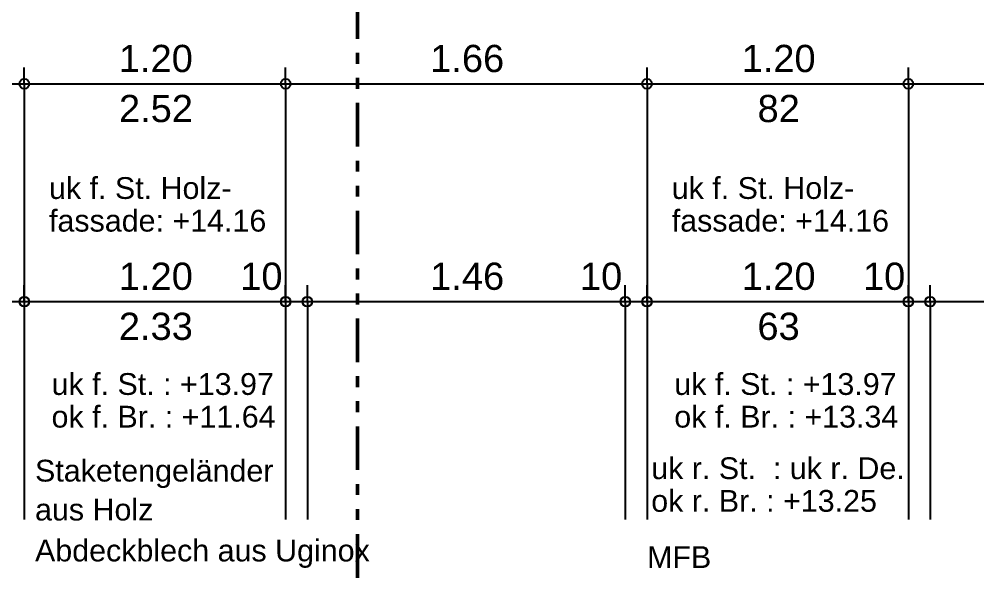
# Model space of a CAD drawing. Header units: centimetres. Extents: x 0.3 to 84.3, y 0.3 to 59.7.
# Drawn here: x 48.76 to 57.56, y 47.92 to 53.05 of the extents above; entities that cross this region are included whole.
import ezdxf

# ---------------------------------------------------------------- set-up
doc = ezdxf.new("R2010")
doc.units = ezdxf.units.CM
for name, pattern in [('AUSGEZOGEN', [0]), ('LINIE_23', [0.79, 0.4, -0.13, 0, -0.13, 0, -0.13]), ('RAND', [44.45, 12.7, -6.35, 12.7, -6.35, 0, -6.35])]:
    doc.linetypes.add(name, pattern=pattern)
for name, color, linetype, lineweight in [('Bauachsen grob', 7, 'RAND', 25), ('Text Koten', 7, 'AUSGEZOGEN', 50), ('Text Werkplan Ausfuehrung', 7, 'AUSGEZOGEN', 50), ('Werkplan- Ausfuehrungsmasse', 7, 'AUSGEZOGEN', 25)]:
    doc.layers.add(name, color=color, linetype=linetype, lineweight=lineweight)
doc.styles.add('ARIAL', font='ARIAL.TTF')

msp = doc.modelspace()

# ---------------------------------------------------------------- linework, layer by layer
at = {"layer": 'Bauachsen grob', "color": 32, "linetype": 'LINIE_23', "lineweight": 50, "true_color": 0xc36e14}
msp.add_line((51.87, 1.394), (51.87, 57.974), dxfattribs=at)
at = {"layer": 'Werkplan- Ausfuehrungsmasse', "color": 7, "linetype": 'AUSGEZOGEN', "lineweight": 25}
for p, q in [((48.81, 52.46), (48.81, 52.61)), ((51.21, 52.46), (51.21, 52.61)), ((54.53, 52.46), (54.53, 52.61)), ((56.93, 52.46), (56.93, 52.61)), ((43.93, 52.46), (48.81, 52.46)), ((48.81, 52.46), (48.81, 52.31)), ((48.81, 52.46), (51.21, 52.46)), ((51.21, 52.46), (51.21, 52.31)), ((51.21, 52.46), (54.53, 52.46)), ((54.53, 52.46), (54.53, 52.31)), ((54.53, 52.46), (56.93, 52.46)), ((56.93, 52.46), (56.93, 52.31)), ((56.93, 52.46), (56.93, 50.46)), ((56.93, 52.46), (63.216, 52.46)), ((48.81, 50.46), (48.81, 50.61)), ((51.21, 50.46), (51.21, 50.61)), ((51.41, 50.46), (51.41, 50.61)), ((54.33, 50.46), (54.33, 50.61)), ((54.53, 50.46), (54.53, 50.61)), ((56.93, 50.46), (56.93, 50.61)), ((57.13, 50.46), (57.13, 50.61)), ((48.61, 50.46), (48.81, 50.46)), ((48.81, 50.46), (48.81, 50.31)), ((48.81, 50.46), (51.21, 50.46)), ((51.21, 50.46), (51.21, 50.31)), ((51.21, 50.46), (51.41, 50.46)), ((51.41, 50.46), (51.41, 50.31)), ((51.41, 50.46), (54.33, 50.46)), ((54.33, 50.46), (54.33, 50.31)), ((54.33, 50.46), (54.53, 50.46)), ((54.53, 50.46), (54.53, 50.31)), ((54.53, 50.46), (56.93, 50.46)), ((56.93, 50.46), (56.93, 50.31)), ((56.93, 50.46), (56.93, 48.46)), ((56.93, 50.46), (57.13, 50.46)), ((57.13, 50.46), (57.13, 50.31)), ((57.13, 50.46), (57.13, 48.46)), ((57.13, 50.46), (62.72, 50.46))]:
    msp.add_line(p, q, dxfattribs=at)
for points in [[(48.81, 52.46), (48.81, 52.2), (48.81, 52.2), (48.81, 52.0857), (48.81, 52.0857), (48.81, 50.46)], [(51.21, 52.46), (51.21, 52.1509), (51.21, 52.1509), (51.21, 50.46)], [(54.53, 52.46), (54.53, 52.083), (54.53, 52.083), (54.53, 50.46)], [(48.81, 50.46), (48.81, 50.1871), (48.81, 50.1871), (48.81, 50.0828), (48.81, 50.0828), (48.81, 48.46)], [(51.21, 50.46), (51.21, 50.1425), (51.21, 50.1425), (51.21, 48.46)], [(51.41, 50.46), (51.41, 50.1388), (51.41, 50.1388), (51.41, 48.46)], [(54.33, 50.46), (54.33, 50.0845), (54.33, 50.0845), (54.33, 48.46)], [(54.53, 50.46), (54.53, 50.0808), (54.53, 50.0808), (54.53, 48.46)]]:
    msp.add_lwpolyline(points, dxfattribs=at)
for centre in [(48.81, 52.46), (51.21, 52.46), (54.53, 52.46), (56.93, 52.46), (48.81, 50.46), (51.21, 50.46), (51.41, 50.46), (54.33, 50.46), (54.53, 50.46), (56.93, 50.46), (57.13, 50.46)]:
    msp.add_circle(centre, 0.045, dxfattribs=at)

# ---------------------------------------------------------------- texts
at = {"layer": 'Text Koten', "color": 7, "linetype": 'AUSGEZOGEN', "lineweight": 35, "char_height": 0.2, "width": 0.1, "attachment_point": 7, "style": 'ARIAL'}
for s, insert in [('uk\\~f.\\~St.\\~Holz-', (49.0367, 51.4)), ('uk\\~f.\\~St.\\~Holz-', (54.7567, 51.4)), ('fassade:\\~+14.16', (49.0367, 51.1)), ('fassade:\\~+14.16', (54.7567, 51.1)), ('uk\\~f.\\~St.\\~:\\~+13.97', (49.06, 49.6)), ('uk\\~f.\\~St.\\~:\\~+13.97', (54.78, 49.6)), ('ok\\~f.\\~Br.\\~:\\~+11.64', (49.06, 49.3)), ('ok\\~f.\\~Br.\\~:\\~+13.34', (54.78, 49.3)), ('uk\\~r.\\~St.\\~\\~:\\~uk\\~r.\\~De.', (54.5683, 48.8267)), ('ok\\~r.\\~Br.\\~:\\~+13.25', (54.5683, 48.5267))]:
    msp.add_mtext(s, dxfattribs=dict(at, insert=insert))
at = {"layer": 'Text Werkplan Ausfuehrung', "color": 7, "linetype": 'AUSGEZOGEN', "lineweight": 35, "char_height": 0.2, "width": 0.1, "attachment_point": 7, "style": 'ARIAL'}
for s, insert in [('Staketengeländer', (48.9083, 48.7467)), ('aus\\~Holz', (48.9083, 48.4467)), ('Abdeckblech\\~aus\\~Uginox', (48.9083, 48.0133)), ('MFB', (54.53, 48.0133))]:
    msp.add_mtext(s, dxfattribs=dict(at, insert=insert))
at = {"layer": 'Werkplan- Ausfuehrungsmasse', "color": 7, "linetype": 'AUSGEZOGEN', "lineweight": 50, "char_height": 0.25, "width": 0.125, "attachment_point": 7, "style": 'ARIAL'}
for s, insert in [('1.20', (49.6785, 52.5643)), ('1.66', (52.5381, 52.5643)), ('1.20', (55.3985, 52.5643)), ('2.52', (49.6793, 52.1047)), ('82', (55.545, 52.1047)), ('1.20', (49.6785, 50.5643)), ('10', (50.7932, 50.5643)), ('1.46', (52.5381, 50.5643)), ('10', (53.9132, 50.5643)), ('1.20', (55.3985, 50.5643)), ('10', (56.5132, 50.5643)), ('2.33', (49.6781, 50.1045)), ('63', (55.5437, 50.1045))]:
    msp.add_mtext(s, dxfattribs=dict(at, insert=insert))

doc.saveas('drawing.dxf')
